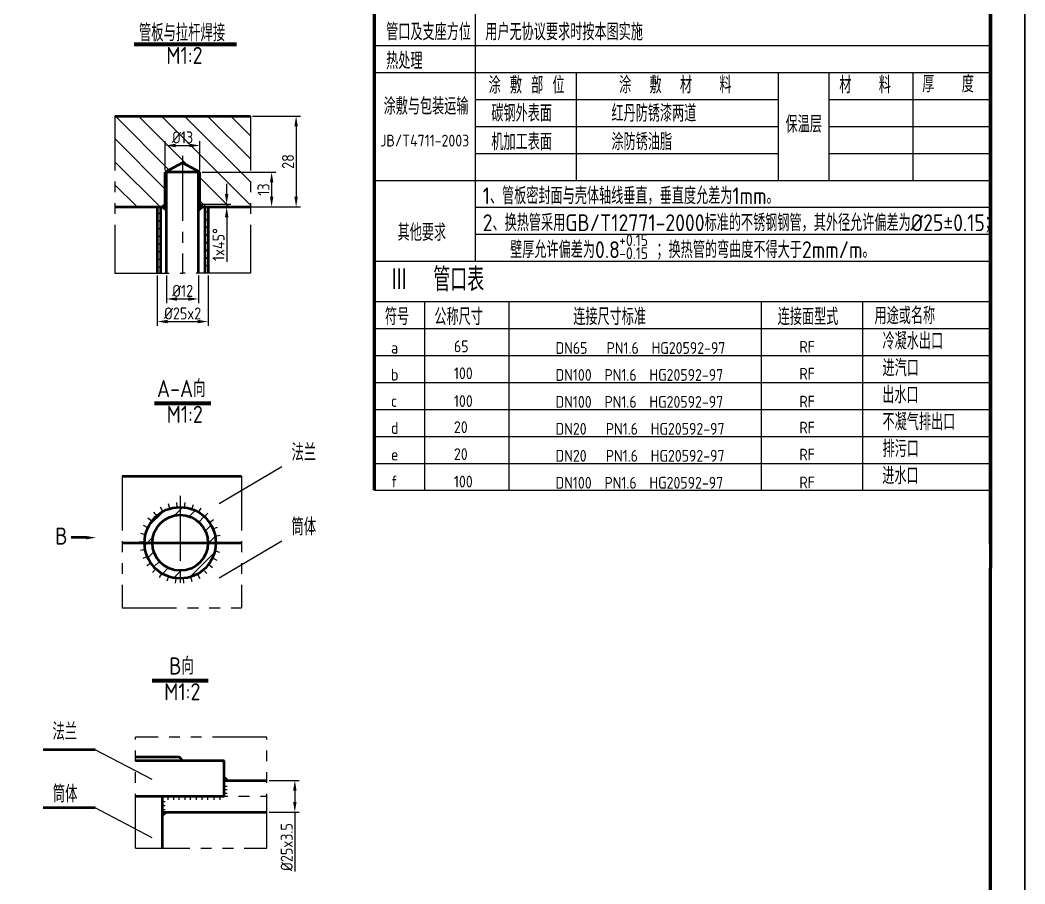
# Model space of a CAD drawing. Header units: millimetres. Extents: x -442207 to -224354, y 128709 to 249540.
# Drawn here: x -224647.1 to -224353.6, y 129020.7 to 129272.8 of the extents above; entities that cross this region are included whole.
import ezdxf

# ---------------------------------------------------------------- set-up
doc = ezdxf.new("R2010")
doc.units = ezdxf.units.MM
doc.linetypes.add('CENTER2', pattern=[28.575, 19.05, -3.175, 3.175, -3.175])
doc.linetypes.add('PHANTOM2', pattern=[31.75, 15.875, -3.175, 3.175, -3.175, 3.175, -3.175])
for name, color, linetype, lineweight in [('图层1', 7, 'Continuous', 40), ('图层2', 1, 'Continuous', 20), ('图层3', 3, 'Continuous', 20), ('图层4', 2, 'Continuous', 20), ('图层6', 4, 'CENTER2', 20), ('图层7', 6, 'PHANTOM2', 20), ('图框_内框线', 5, 'Continuous', 50)]:
    doc.layers.add(name, color=color, linetype=linetype, lineweight=lineweight)
doc.layers.add('图框_外框线', color=7, linetype='Continuous')
doc.styles.add('工程字体', font='gbenor.shx', dxfattribs={"bigfont": 'gbcbig.shx'})
doc.dimstyles.new('ISO-25', dxfattribs={"dimtxt": 3.5, "dimasz": 3, "dimexe": 1.25, "dimexo": 0.625, "dimtad": 1, "dimtxsty": '工程字体', "dimcen": 2.5, "dimclrd": 3, "dimclre": 3, "dimclrt": 2, "dimadec": 0, "dimazin": 0, "dimtfac": 1, "dimtmove": 0, "dimatfit": 3, "dimfxl": 0, "dimlwd": 13, "dimlwe": 13, "dimarcsym": 0})

# ---------------------------------------------------------------- blocks, each defined once
blk = doc.blocks.new('*D211')
at = {"layer": 'Defpoints', "color": 0}
for p in [(-224579.82, 129244.82), (-224579.82, 129218.3), (-224566.48, 129218.3)]:
    blk.add_point(p, dxfattribs=at)
at = {"layer": '图层1', "color": 3, "lineweight": 13}
for p, q in [((-224579.2, 129244.82), (-224565.23, 129244.82)), ((-224566.48, 129241.82), (-224566.48, 129221.3)), ((-224579.2, 129218.3), (-224565.23, 129218.3))]:
    blk.add_line(p, q, dxfattribs=at)
at = {"layer": '图层1', "color": 3}
for points in [[(-224566.98, 129241.82), (-224565.98, 129241.82), (-224566.48, 129244.82)], [(-224566.98, 129221.3), (-224565.98, 129221.3), (-224566.48, 129218.3)]]:
    blk.add_solid(points, dxfattribs=at)
at = {"layer": '图层1', "color": 2, "insert": (-224568.86, 129231.56), "char_height": 3.5, "attachment_point": 5, "rotation": 90, "style": '工程字体'}
blk.add_mtext('28', dxfattribs=at)
blk = doc.blocks.new('*D210')
at = {"layer": 'Defpoints', "color": 0}
for p in [(-224594.55, 129228.44), (-224593.77, 129218.3), (-224573.63, 129218.3)]:
    blk.add_point(p, dxfattribs=at)
at = {"layer": '图层1', "color": 3, "lineweight": 13}
for p, q in [((-224593.93, 129228.44), (-224572.38, 129228.44)), ((-224573.63, 129225.44), (-224573.63, 129221.3)), ((-224593.15, 129218.3), (-224572.38, 129218.3))]:
    blk.add_line(p, q, dxfattribs=at)
at = {"layer": '图层1', "color": 3}
for points in [[(-224574.13, 129225.44), (-224573.13, 129225.44), (-224573.63, 129228.44)], [(-224574.13, 129221.3), (-224573.13, 129221.3), (-224573.63, 129218.3)]]:
    blk.add_solid(points, dxfattribs=at)
at = {"layer": '图层1', "color": 2, "insert": (-224576, 129223.37), "char_height": 3.5, "attachment_point": 5, "rotation": 90, "style": '工程字体'}
blk.add_mtext('13', dxfattribs=at)
blk = doc.blocks.new('*D209')
at = {"layer": 'Defpoints', "color": 0}
for p in [(-224594.55, 129236.24), (-224604.69, 129228.44), (-224594.55, 129228.44)]:
    blk.add_point(p, dxfattribs=at)
at = {"layer": '图层1', "color": 3, "lineweight": 13}
for p, q in [((-224604.69, 129229.06), (-224604.69, 129237.49)), ((-224601.69, 129236.24), (-224597.55, 129236.24)), ((-224594.55, 129229.06), (-224594.55, 129237.49))]:
    blk.add_line(p, q, dxfattribs=at)
at = {"layer": '图层1', "color": 3}
for points in [[(-224601.69, 129236.74), (-224601.69, 129235.74), (-224604.69, 129236.24)], [(-224597.55, 129236.74), (-224597.55, 129235.74), (-224594.55, 129236.24)]]:
    blk.add_solid(points, dxfattribs=at)
at = {"layer": '图层1', "color": 2, "insert": (-224599.62, 129238.61), "char_height": 3.5, "attachment_point": 5, "style": '工程字体'}
blk.add_mtext('%%C13', dxfattribs=at)
blk = doc.blocks.new('*D208')
at = {"layer": 'Defpoints', "color": 0}
for p in [(-224604.3, 129198.95), (-224594.94, 129198.95), (-224594.94, 129191.43)]:
    blk.add_point(p, dxfattribs=at)
at = {"layer": '图层1', "color": 3, "lineweight": 13}
for p, q in [((-224604.3, 129198.32), (-224604.3, 129190.18)), ((-224594.94, 129198.32), (-224594.94, 129190.18)), ((-224601.3, 129191.43), (-224597.94, 129191.43))]:
    blk.add_line(p, q, dxfattribs=at)
at = {"layer": '图层1', "color": 3}
for points in [[(-224601.3, 129191.93), (-224601.3, 129190.93), (-224604.3, 129191.43)], [(-224597.94, 129191.93), (-224597.94, 129190.93), (-224594.94, 129191.43)]]:
    blk.add_solid(points, dxfattribs=at)
at = {"layer": '图层1', "color": 2, "insert": (-224599.62, 129193.8), "char_height": 3.5, "attachment_point": 5, "style": '工程字体'}
blk.add_mtext('%%C12', dxfattribs=at)
blk = doc.blocks.new('*D207')
at = {"layer": 'Defpoints', "color": 0}
for p in [(-224607.03, 129198.95), (-224592.21, 129198.95), (-224592.21, 129184.84)]:
    blk.add_point(p, dxfattribs=at)
at = {"layer": '图层1', "color": 3, "lineweight": 13}
for p, q in [((-224607.03, 129198.32), (-224607.03, 129183.59)), ((-224592.21, 129198.32), (-224592.21, 129183.59)), ((-224604.03, 129184.84), (-224595.21, 129184.84))]:
    blk.add_line(p, q, dxfattribs=at)
at = {"layer": '图层1', "color": 3}
for points in [[(-224604.03, 129185.34), (-224604.03, 129184.34), (-224607.03, 129184.84)], [(-224595.21, 129185.34), (-224595.21, 129184.34), (-224592.21, 129184.84)]]:
    blk.add_solid(points, dxfattribs=at)
at = {"layer": '图层1', "color": 2, "insert": (-224599.62, 129187.21), "char_height": 3.5, "attachment_point": 5, "style": '工程字体'}
blk.add_mtext('%%c25x2', dxfattribs=at)
blk = doc.blocks.new('*D206')
at = {"layer": 'Defpoints', "color": 0}
for p in [(-224594.55, 129219.08), (-224594.55, 129218.3), (-224586.76, 129218.3)]:
    blk.add_point(p, dxfattribs=at)
at = {"layer": '图层1', "color": 3, "lineweight": 13}
for p, q in [((-224586.76, 129222.08), (-224586.76, 129225.08)), ((-224593.93, 129219.08), (-224585.51, 129219.08)), ((-224593.93, 129218.3), (-224585.51, 129218.3)), ((-224586.76, 129219.08), (-224586.76, 129218.3)), ((-224586.76, 129215.3), (-224586.76, 129202.3))]:
    blk.add_line(p, q, dxfattribs=at)
at = {"layer": '图层1', "color": 3}
for points in [[(-224587.26, 129222.08), (-224586.26, 129222.08), (-224586.76, 129219.08)], [(-224587.26, 129215.3), (-224586.26, 129215.3), (-224586.76, 129218.3)]]:
    blk.add_solid(points, dxfattribs=at)
at = {"layer": '图层1', "color": 2, "insert": (-224589.13, 129207.3), "char_height": 3.5, "attachment_point": 5, "rotation": 90, "style": '工程字体'}
blk.add_mtext('1x45%%D', dxfattribs=at)
blk = doc.blocks.new('*D205')
at = {"layer": 'Defpoints', "color": 0}
for p in [(-224575.02, 129050.88), (-224575.02, 129041.58), (-224566.85, 129041.58)]:
    blk.add_point(p, dxfattribs=at)
at = {"layer": '图层1', "color": 3, "lineweight": 13}
for p, q in [((-224574.39, 129050.88), (-224565.6, 129050.88)), ((-224566.85, 129047.88), (-224566.85, 129044.58)), ((-224574.39, 129041.58), (-224565.6, 129041.58)), ((-224566.85, 129041.58), (-224566.85, 129024.33))]:
    blk.add_line(p, q, dxfattribs=at)
at = {"layer": '图层1', "color": 3}
for points in [[(-224567.35, 129047.88), (-224566.35, 129047.88), (-224566.85, 129050.88)], [(-224567.35, 129044.58), (-224566.35, 129044.58), (-224566.85, 129041.58)]]:
    blk.add_solid(points, dxfattribs=at)
at = {"layer": '图层1', "color": 2, "insert": (-224569.23, 129031.43), "char_height": 3.5, "attachment_point": 5, "rotation": 90, "style": '工程字体'}
blk.add_mtext('%%C25x3.5', dxfattribs=at)

msp = doc.modelspace()

# ---------------------------------------------------------------- hatches: boundary and pattern name
at = {"layer": '图层2'}
h = msp.add_hatch(dxfattribs=at)
h.set_pattern_fill('ANSI31', color=256, style=0)
h.set_pattern_definition([(45, (-296.899, 706.7713), (-2.24506403, 2.24506403), [])])
h.paths.add_polyline_path([(-224600.339, 129128.367), (-224600.339, 129130.642, 0.4142136), (-224610.739, 129120.242), (-224608.464, 129120.242, -0.4142136)])
h.paths.add_polyline_path([(-224592.214, 129120.242), (-224589.939, 129120.242, 0.4142136), (-224600.339, 129130.642), (-224600.339, 129128.367, -0.4142136)])
h.paths.add_polyline_path([(-224600.339, 129112.117), (-224600.339, 129109.842, 0.4142136), (-224589.939, 129120.242), (-224592.214, 129120.242, -0.4142136)])
h.paths.add_polyline_path([(-224600.339, 129109.842), (-224600.339, 129112.117, -0.4142136), (-224608.464, 129120.242), (-224610.739, 129120.242, 0.4142136)])
for points in [[(-224587.477, 129052.107), (-224587.477, 129050.882), (-224586.252, 129050.882)], [(-224604.109, 129041.582), (-224605.502, 129041.582), (-224605.502, 129040.299)]]:
    msp.add_hatch(color=256, dxfattribs=at).paths.add_polyline_path(points)
at = {"layer": '图层3'}
h = msp.add_hatch(dxfattribs=at)
h.set_pattern_fill('ANSI31', color=256, scale=1.5, angle=90, style=0)
h.set_pattern_definition([(135, (-302.213, 715.6687), (-3.367596045, -3.367596045), [])])
h.paths.add_polyline_path([(-224604.692, 129228.438), (-224599.622, 129231.145), (-224594.552, 129228.438), (-224594.552, 129219.078), (-224593.772, 129218.298), (-224579.824, 129218.298), (-224579.824, 129244.818), (-224619.419, 129244.818), (-224619.419, 129218.298), (-224605.472, 129218.298), (-224604.692, 129219.078)])
h.paths.add_polyline_path([(-224603.182, 129241.235), (-224596.061, 129241.235), (-224596.061, 129235.985), (-224603.182, 129235.985)], flags=24)
h = msp.add_hatch(dxfattribs=at)
h.set_pattern_fill('ANSI31', color=256, scale=0.5, style=0)
h.set_pattern_definition([(45, (-302.2132, 715.6687), (-1.122532015, 1.122532015), [])])
h.paths.add_polyline_path([(-224607.032, 129198.95), (-224606.096, 129198.95), (-224606.096, 129218.298), (-224607.032, 129218.298)])
h.paths.add_polyline_path([(-224593.148, 129198.95), (-224592.212, 129198.95), (-224592.212, 129218.298), (-224593.148, 129218.298)])
h = msp.add_hatch(color=256, dxfattribs=at)
h.paths.add_polyline_path([(-224604.302, 129219.078), (-224604.692, 129219.078), (-224605.472, 129218.298), (-224604.302, 129218.298)])
h.paths.add_polyline_path([(-224604.302, 129218.298), (-224605.472, 129218.298), (-224604.302, 129217.229)])
h.paths.add_polyline_path([(-224594.552, 129219.078), (-224594.942, 129219.078), (-224594.942, 129218.298), (-224593.772, 129218.298)])
h.paths.add_polyline_path([(-224593.772, 129218.298), (-224594.942, 129218.298), (-224594.942, 129217.229)])

# ---------------------------------------------------------------- linework, layer by layer
at = {"layer": '图层1'}
for p, q in [((-224613.792, 129265.991), (-224583.848, 129265.991)), ((-224619.419, 129244.818), (-224579.824, 129244.818)), ((-224599.622, 129231.145), (-224604.692, 129228.438)), ((-224599.622, 129231.145), (-224604.692, 129228.438)), ((-224594.552, 129228.438), (-224599.622, 129231.145)), ((-224594.552, 129228.438), (-224599.622, 129231.145)), ((-224604.692, 129219.078), (-224604.692, 129228.438)), ((-224594.552, 129228.438), (-224604.692, 129228.438)), ((-224604.692, 129219.078), (-224604.692, 129228.438)), ((-224594.552, 129228.438), (-224604.692, 129228.438)), ((-224604.302, 129198.95), (-224604.302, 129228.438)), ((-224594.942, 129198.95), (-224594.942, 129228.438)), ((-224594.552, 129219.078), (-224594.552, 129228.438)), ((-224594.552, 129219.078), (-224594.552, 129228.438)), ((-224619.419, 129218.298), (-224604.302, 129218.298)), ((-224607.032, 129218.298), (-224607.032, 129198.95)), ((-224606.096, 129218.298), (-224606.096, 129198.95)), ((-224604.692, 129219.078), (-224605.472, 129218.298)), ((-224604.692, 129219.078), (-224605.472, 129218.298)), ((-224605.472, 129218.298), (-224604.302, 129217.229)), ((-224604.302, 129219.078), (-224604.692, 129219.078)), ((-224604.302, 129219.078), (-224604.692, 129219.078)), ((-224594.552, 129219.078), (-224594.942, 129219.078)), ((-224594.552, 129219.078), (-224594.942, 129219.078)), ((-224594.942, 129218.298), (-224579.824, 129218.298)), ((-224593.772, 129218.298), (-224594.942, 129217.229)), ((-224594.552, 129219.078), (-224593.772, 129218.298)), ((-224594.552, 129219.078), (-224593.772, 129218.298)), ((-224593.148, 129218.298), (-224593.148, 129198.95)), ((-224592.212, 129218.298), (-224592.212, 129198.95)), ((-224607.838, 129161.215), (-224591.406, 129161.215)), ((-224617.241, 129139.742), (-224582.426, 129139.742)), ((-224627.86, 129121.752), (-224632.156, 129121.752)), ((-224617.241, 129120.242), (-224582.426, 129120.242)), ((-224608.555, 129080.226), (-224592.123, 129080.226)), ((-224625.203, 129059.802), (-224640.331, 129059.802)), ((-224613.387, 129057.782), (-224600.602, 129057.782)), ((-224613.387, 129056.732), (-224587.477, 129056.732)), ((-224599.627, 129056.732), (-224600.602, 129057.782)), ((-224587.477, 129046.232), (-224587.477, 129056.732)), ((-224587.477, 129050.882), (-224575.016, 129050.882)), ((-224613.387, 129046.232), (-224603.962, 129046.232)), ((-224605.502, 129031.079), (-224605.502, 129046.232)), ((-224603.962, 129046.232), (-224587.477, 129046.232)), ((-224625.203, 129042.842), (-224640.331, 129042.842)), ((-224605.502, 129041.582), (-224575.016, 129041.582))]:
    msp.add_line(p, q, dxfattribs=at)
for radius in [10.4, 8.125]:
    msp.add_circle((-224600.339, 129120.242), radius, dxfattribs=at)
msp.add_solid([(-224627.86, 129121.252), (-224627.86, 129122.252), (-224624.86, 129121.752)], dxfattribs=at)
at = {"layer": '图层2'}
for p, q in [((-224514.127, 129202.454), (-224514.127, 129445.405)), ((-224613.792, 129265.39), (-224583.848, 129265.39)), ((-224543.635, 129265.405), (-224363.635, 129265.405)), ((-224484.619, 129265.376), (-224484.619, 129265.405)), ((-224543.635, 129257.536), (-224363.635, 129257.536)), ((-224484.619, 129226.06), (-224484.619, 129257.536)), ((-224425.603, 129226.06), (-224425.603, 129257.536)), ((-224410.848, 129226.06), (-224410.848, 129257.536)), ((-224386.258, 129226.06), (-224386.258, 129257.536)), ((-224514.127, 129249.667), (-224425.603, 129249.667)), ((-224410.848, 129249.667), (-224363.635, 129249.667)), ((-224514.127, 129241.798), (-224425.603, 129241.798)), ((-224410.848, 129241.798), (-224363.635, 129241.798)), ((-224514.127, 129233.929), (-224425.603, 129233.929)), ((-224410.848, 129233.929), (-224363.635, 129233.929)), ((-224543.635, 129226.06), (-224363.635, 129226.06)), ((-224514.127, 129218.191), (-224363.635, 129218.191)), ((-224514.127, 129210.323), (-224363.635, 129210.323)), ((-224543.635, 129202.454), (-224363.635, 129202.454)), ((-224514.127, 129202.454), (-224363.635, 129202.454)), ((-224543.635, 129190.65), (-224363.635, 129190.65)), ((-224528.881, 129135.569), (-224528.881, 129190.65)), ((-224504.291, 129135.569), (-224504.291, 129190.65)), ((-224430.521, 129135.569), (-224430.521, 129190.65)), ((-224401.012, 129135.569), (-224401.012, 129190.65)), ((-224543.635, 129182.782), (-224363.635, 129182.782)), ((-224543.635, 129174.913), (-224363.635, 129174.913)), ((-224543.635, 129167.044), (-224363.635, 129167.044)), ((-224607.838, 129160.615), (-224591.406, 129160.615)), ((-224543.635, 129159.175), (-224363.635, 129159.175)), ((-224543.635, 129151.306), (-224363.635, 129151.306)), ((-224543.635, 129143.437), (-224363.635, 129143.437)), ((-224543.635, 129135.569), (-224363.635, 129135.569)), ((-224607.144, 129128.107), (-224608.081, 129129.207)), ((-224605.36, 129129.35), (-224606.048, 129130.621)), ((-224603.357, 129130.195), (-224603.765, 129131.581)), ((-224601.222, 129130.605), (-224601.333, 129132.045)), ((-224599.048, 129130.562), (-224598.857, 129131.994)), ((-224596.931, 129130.068), (-224596.446, 129131.429)), ((-224594.962, 129129.145), (-224594.205, 129130.376)), ((-224608.63, 129126.52), (-224609.775, 129127.401)), ((-224593.229, 129127.832), (-224592.232, 129128.879)), ((-224591.806, 129126.188), (-224590.614, 129127.005)), ((-224609.754, 129124.659), (-224611.058, 129125.283)), ((-224590.756, 129124.284), (-224589.42, 129124.835)), ((-224610.737, 129120.447), (-224612.181, 129120.487)), ((-224610.467, 129122.605), (-224611.871, 129122.944)), ((-224590.125, 129122.204), (-224588.704, 129122.465)), ((-224610.552, 129118.281), (-224611.973, 129118.02)), ((-224590.211, 129117.88), (-224588.806, 129117.54)), ((-224589.941, 129120.037), (-224588.496, 129119.997)), ((-224609.921, 129116.2), (-224611.257, 129115.65)), ((-224590.923, 129115.826), (-224589.62, 129115.202)), ((-224608.871, 129114.296), (-224610.063, 129113.48)), ((-224607.449, 129112.652), (-224608.445, 129111.606)), ((-224593.533, 129112.378), (-224592.597, 129111.278)), ((-224592.047, 129113.965), (-224590.902, 129113.083)), ((-224605.715, 129111.34), (-224606.472, 129110.109)), ((-224603.747, 129110.417), (-224604.231, 129109.055)), ((-224601.629, 129109.923), (-224601.82, 129108.49)), ((-224599.456, 129109.88), (-224599.345, 129108.439)), ((-224597.32, 129110.29), (-224596.912, 129108.904)), ((-224595.317, 129111.135), (-224594.63, 129109.864)), ((-224608.555, 129079.625), (-224592.123, 129079.625)), ((-224586.252, 129050.882), (-224587.477, 129052.107)), ((-224587.477, 129051.061), (-224586.599, 129051.061)), ((-224587.477, 129049.207), (-224586.599, 129049.207)), ((-224587.477, 129048.268), (-224586.599, 129048.268)), ((-224587.477, 129047.19), (-224586.599, 129047.19)), ((-224605.502, 129044.748), (-224604.755, 129044.748)), ((-224603.962, 129046.232), (-224603.962, 129045.207)), ((-224602.254, 129046.232), (-224602.254, 129045.207)), ((-224600.689, 129046.232), (-224600.689, 129045.207)), ((-224598.98, 129046.232), (-224598.98, 129045.207)), ((-224597.415, 129046.232), (-224597.415, 129045.207)), ((-224595.707, 129046.232), (-224595.707, 129045.207)), ((-224594.042, 129046.232), (-224594.042, 129045.207)), ((-224592.334, 129046.232), (-224592.334, 129045.207)), ((-224590.471, 129046.232), (-224590.471, 129045.207)), ((-224588.763, 129046.232), (-224588.763, 129045.207)), ((-224605.502, 129043.578), (-224604.755, 129043.578)), ((-224605.502, 129042.407), (-224604.755, 129042.407)), ((-224605.502, 129040.299), (-224604.109, 129041.582))]:
    msp.add_line(p, q, dxfattribs=at)
at = {"layer": '图层3'}
for p, q in [((-224588.963, 129131.759), (-224570.625, 129142.523)), ((-224588.963, 129110.047), (-224570.625, 129120.811)), ((-224608.543, 129051.102), (-224625.203, 129059.802)), ((-224608.543, 129034.141), (-224625.203, 129042.842))]:
    msp.add_line(p, q, dxfattribs=at)
at = {"layer": '图层6'}
for p, q in [((-224599.622, 129233.248), (-224599.622, 129198.95)), ((-224600.339, 129133.991), (-224600.339, 129107.728)), ((-224612.659, 129120.242), (-224587.645, 129120.242)), ((-224605.502, 129046.232), (-224575.016, 129046.232))]:
    msp.add_line(p, q, dxfattribs=at)
at = {"layer": '图层7'}
for p, q in [((-224619.419, 129244.818), (-224619.419, 129198.95)), ((-224579.824, 129244.818), (-224579.824, 129198.95)), ((-224619.419, 129198.95), (-224599.622, 129198.95)), ((-224579.824, 129198.95), (-224599.622, 129198.95)), ((-224617.241, 129139.742), (-224617.241, 129101.29)), ((-224582.426, 129139.742), (-224582.426, 129101.29)), ((-224617.241, 129101.29), (-224582.426, 129101.29)), ((-224613.387, 129031.079), (-224613.387, 129063.543)), ((-224575.016, 129063.543), (-224613.387, 129063.543)), ((-224575.016, 129031.079), (-224575.016, 129063.543)), ((-224613.387, 129031.079), (-224575.016, 129031.079))]:
    msp.add_line(p, q, dxfattribs=at)
at = {"layer": '图框_内框线'}
for p, q in [((-224543.635, 129135.569), (-224543.635, 129539.831)), ((-224363.635, 129539.831), (-224363.635, 129112.831)), ((-224363.635, 129119.831), (-224363.635, 129539.831)), ((-224363.635, 128718.831), (-224363.635, 129112.831))]:
    msp.add_line(p, q, dxfattribs=at)
at = {"layer": '图框_外框线'}
msp.add_lwpolyline([(-224947.635, 129549.831), (-224947.635, 128708.831), (-224353.635, 128708.831), (-224353.635, 129549.831)], close=True, dxfattribs=at)

# ---------------------------------------------------------------- texts
at = {"layer": '图层4', "style": '工程字体'}
for s, height, p in [('管板与拉杆焊接', 5, (-224612.391, 129266.647)), ('管口及支座方位', 4.918, (-224540.181, 129266.949)), ('用户无协议要求时按本图实施', 4.91803, (-224511.216, 129266.949)), ('M1:2', 5, (-224604.382, 129260.036)), ('热处理', 4.918, (-224540.181, 129258.521)), ('涂 敷 部 位', 4.918, (-224510.248, 129251.4)), ('涂  敷  材   料', 4.91803, (-224472.145, 129251.466)), ('材   料', 4.918, (-224407.836, 129251.466)), ('厚   度', 4.918, (-224383.611, 129251.736)), ('涂敷与包装运输', 4.918, (-224540.93, 129245.252)), ('碳钢外表面', 4.918, (-224509.459, 129243.189)), ('红丹防锈漆两道', 4.918, (-224474.382, 129243.189)), ('保温层', 4.918, (-224423.54, 129240)), ('JB/T4711-2003', 3.44262, (-224541.9, 129235.944)), ('机加工表面', 4.918, (-224509.459, 129234.869)), ('涂防锈油脂', 4.918, (-224474.382, 129234.869)), ('1、管板密封面与壳体轴线垂直，垂直度允差为1mm。', 4.91803, (-224511.975, 129219.102)), ('2、换热管采用GB/T12771-2000标准的不锈钢钢管，其外径允许偏差为%%c25%%P0.15；', 4.91803, (-224511.975, 129211.234)), ('其他要求', 4.918, (-224536.849, 129208.397)), ('   壁厚允许偏差为0.8    ；换热管的弯曲度不得大于2mm/m。', 4.91803, (-224511.975, 129203.365)), ('+0.15', 3.4426, (-224472.153, 129206.902)), ('-0.15', 3.4426, (-224472.153, 129203.073)), ('Ⅲ  管口表', 6.8852, (-224538.841, 129193.672)), ('符号', 4.918, (-224540.541, 129183.8)), ('公称尺寸', 4.918, (-224526.094, 129183.8)), ('连接尺寸标准', 4.918, (-224485.535, 129183.8)), ('连接面型式', 4.918, (-224425.837, 129183.8)), ('用途或名称', 4.918, (-224397.559, 129184.089)), ('冷凝水出口', 4.918, (-224395.22, 129176.692)), ('65', 3.4426, (-224520.385, 129175.886)), ('RF', 3.4426, (-224419.495, 129175.751)), ('a', 3.443, (-224538.753, 129175.487)), ('DN65   PN1.6  HG20592-97', 3.44262, (-224490.703, 129175.401)), ('进汽口', 4.918, (-224395.22, 129168.823)), ('b', 3.443, (-224538.753, 129167.618)), ('100', 3.4426, (-224520.385, 129168.017)), ('DN100  PN1.6  HG20592-97', 3.44262, (-224490.703, 129167.532)), ('RF', 3.4426, (-224419.495, 129167.882)), ('A-A向', 5, (-224607.124, 129162.783)), ('出水口', 4.918, (-224395.294, 129160.954)), ('c', 3.443, (-224538.753, 129159.925)), ('100', 3.4426, (-224520.385, 129159.895)), ('DN100  PN1.6  HG20592-97', 3.44262, (-224490.703, 129159.663)), ('RF', 3.4426, (-224419.495, 129159.731)), ('M1:2', 5, (-224604.298, 129155.261)), ('不凝气排出口', 4.918, (-224395.22, 129153.085)), ('20', 3.4426, (-224520.385, 129152.28)), ('RF', 3.4426, (-224419.495, 129152.145)), ('d', 3.443, (-224538.753, 129152.056)), ('DN20   PN1.6  HG20592-97', 3.44262, (-224490.703, 129151.794)), ('排污口', 4.918, (-224395.22, 129145.217)), ('法兰', 5, (-224567.824, 129144.138)), ('20', 3.4426, (-224520.385, 129144.411)), ('DN20   PN1.6  HG20592-97', 3.44262, (-224490.703, 129143.926)), ('RF', 3.4426, (-224419.495, 129144.276)), ('e', 3.443, (-224538.753, 129144.291)), ('进水口', 4.918, (-224395.294, 129137.348)), ('f', 3.443, (-224538.753, 129136.422)), ('100', 3.4426, (-224520.385, 129136.409)), ('DN100  PN1.6  HG20592-97', 3.44262, (-224490.703, 129136.057)), ('RF', 3.4426, (-224419.495, 129136.125)), ('筒体', 5, (-224567.824, 129122.426)), ('B', 5, (-224636.855, 129119.715)), ('B向', 5, (-224603.572, 129081.793)), ('M1:2', 5, (-224605.015, 129074.271)), ('法兰', 5, (-224637.633, 129062.64)), ('筒体', 5, (-224637.531, 129044.457))]:
    msp.add_text(s, height=height, dxfattribs=at).set_placement(p)

# ---------------------------------------------------------------- dimensions: what is measured, and where the dimension line sits
at = {"layer": '图层1'}
for base, p1, p2, text, picture, middle in [((-224566.482, 129218.298), (-224579.824, 129244.818), (-224579.824, 129218.298), '28', '*D211', (-224568.857, 129231.558)), ((-224586.757, 129218.298), (-224594.552, 129219.078), (-224594.552, 129218.298), '1x45%%D', '*D206', (-224589.132, 129207.297))]:
    dim = msp.add_linear_dim(base=base, p1=p1, p2=p2, angle=90, text=text, dimstyle='ISO-25', dxfattribs=at)
    dim.commit()
    dim.dimension.update_dxf_attribs({"geometry": picture, "text_midpoint": middle})
for base, p1, p2, text, picture, middle in [((-224594.552, 129236.235), (-224604.692, 129228.438), (-224594.552, 129228.438), '%%C13', '*D209', (-224599.622, 129238.61)), ((-224592.212, 129184.84), (-224607.032, 129198.95), (-224592.212, 129198.95), '%%c25x2', '*D207', (-224599.622, 129187.215)), ((-224594.942, 129191.428), (-224604.302, 129198.95), (-224594.942, 129198.95), '%%C12', '*D208', (-224599.622, 129193.803))]:
    dim = msp.add_linear_dim(base=base, p1=p1, p2=p2, text=text, dimstyle='ISO-25', dxfattribs=at)
    dim.commit()
    dim.dimension.update_dxf_attribs({"geometry": picture, "text_midpoint": middle})
for base, p1, p2, text, picture, middle in [((-224573.628, 129218.298), (-224594.552, 129228.438), (-224593.772, 129218.298), '13', '*D210', (-224573.628, 129223.368)), ((-224566.852, 129041.582), (-224575.016, 129050.882), (-224575.016, 129041.582), '%%C25x3.5', '*D205', (-224566.852, 129031.427))]:
    dim = msp.add_linear_dim(base=base, p1=p1, p2=p2, angle=90, text=text, dimstyle='ISO-25', dxfattribs=at)
    dim.commit()
    dim.dimension.update_dxf_attribs({"geometry": picture, "text_midpoint": middle, "dimtype": 160})

doc.saveas('drawing.dxf')
